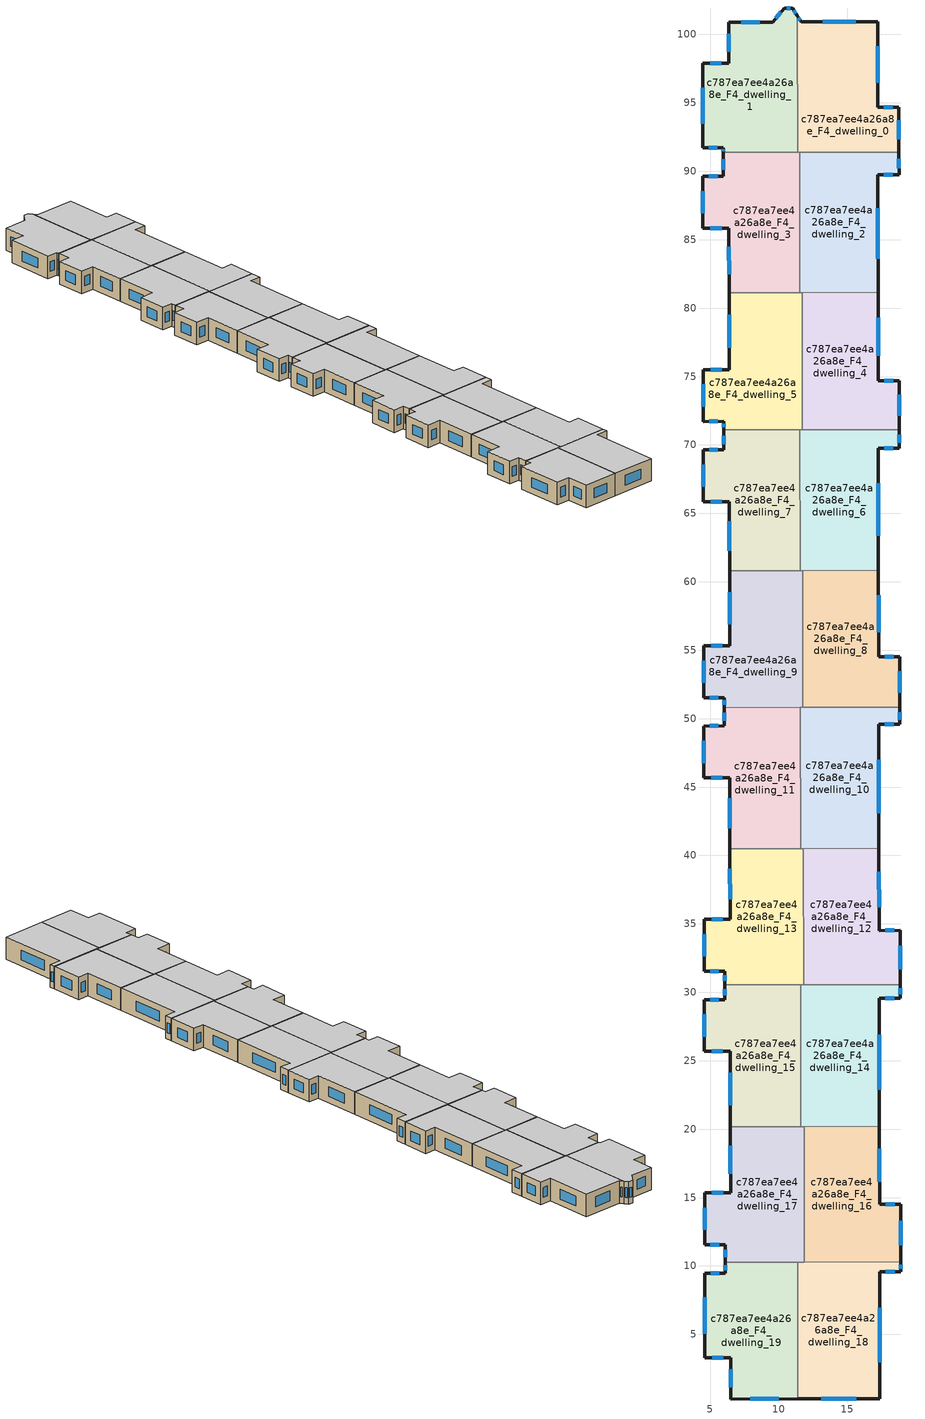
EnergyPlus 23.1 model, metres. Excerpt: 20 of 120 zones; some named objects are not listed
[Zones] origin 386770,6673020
c787ea7ee4a26a8e_F4_dwelling_0
 floor to c787ea7ee4a26a8e_F3_dwelling_0 (EU_floor_Construction): 17.23,100.93 17.24,94.68 18.79,94.68 18.8,91.4 11.39,91.39 11.37,101.36 11.64,100.92 z12
 wall outside (EU_wall_Construction): 18.8,91.4 18.79,94.68 17.24,94.68 17.23,100.93 11.64,100.92 11.37,101.36 z12:15
 wall to c787ea7ee4a26a8e_F4_dwelling_1 (EU_wall_Construction): 11.37,101.36 11.39,91.39 z12:15
 wall to c787ea7ee4a26a8e_F4_dwelling_2 (EU_wall_Construction): 11.54,91.39 18.8,91.4 z12:15
 wall to c787ea7ee4a26a8e_F4_dwelling_3 (EU_wall_Construction): 11.39,91.39 11.54,91.39 z12:15
 window (EU_Window_Construction): 17.24,96.47 17.24,99.14 / 18.35,94.68 17.69,94.68 / 18.8,92.34 18.79,93.74 / 11.56,101.04 11.45,101.24 / 15.63,100.93 13.24,100.92 z12.86:14.14
 ceiling to c787ea7ee4a26a8e_F5_dwelling_0 (EU_floor_Construction): 18.8,91.4 18.79,94.68 17.24,94.68 17.23,100.93 11.64,100.92 11.37,101.36 11.39,91.39 z15
c787ea7ee4a26a8e_F4_dwelling_1
 floor to c787ea7ee4a26a8e_F3_dwelling_1 (EU_floor_Construction): 11.03,101.93 11.37,101.36 11.39,91.39 5.96,91.38 5.96,91.71 4.46,91.71 4.45,97.89 6.35,97.89 6.34,100.91 9.56,100.88 10.42,101.93 z12
 wall outside (EU_wall_Construction): 11.37,101.36 11.03,101.93 10.42,101.93 9.56,100.88 6.34,100.91 6.35,97.89 4.45,97.89 4.46,91.71 5.96,91.71 5.96,91.38 z12:15
 wall to c787ea7ee4a26a8e_F4_dwelling_3 (EU_wall_Construction): 5.96,91.38 11.39,91.39 z12:15
 window (EU_Window_Construction): 5.96,91.62 5.96,91.47 / 4.89,91.71 5.53,91.71 / 4.45,96.12 4.46,93.48 / 5.81,97.89 4.99,97.89 / 6.35,100.05 6.35,98.75 / 8.64,100.89 7.26,100.9 / 10.17,101.63 9.8,101.18 / 10.85,101.93 10.59,101.93 / 11.27,101.52 11.12,101.77 z12.86:14.14
 ceiling to c787ea7ee4a26a8e_F5_dwelling_1 (EU_floor_Construction): 11.39,91.39 11.37,101.36 11.03,101.93 10.42,101.93 9.56,100.88 6.34,100.91 6.35,97.89 4.45,97.89 4.46,91.71 5.96,91.71 5.96,91.38 z15
c787ea7ee4a26a8e_F4_dwelling_10
 floor to c787ea7ee4a26a8e_F3_dwelling_10 (EU_floor_Construction): 18.86,50.83 18.87,49.58 17.32,49.57 17.33,40.51 11.61,40.5 11.59,50.82 11.78,50.82 z12
 wall outside (EU_wall_Construction): 17.33,40.51 17.32,49.57 18.87,49.58 18.86,50.83 z12:15
 wall to c787ea7ee4a26a8e_F4_dwelling_8 (EU_wall_Construction): 18.86,50.83 11.78,50.82 z12:15
 wall to c787ea7ee4a26a8e_F4_dwelling_11 (EU_wall_Construction): 11.59,50.82 11.61,40.5 z12:15
 wall to c787ea7ee4a26a8e_F4_dwelling_12 (EU_wall_Construction): 11.82,40.5 17.33,40.51 z12:15
 wall to c787ea7ee4a26a8e_F4_dwelling_9 (EU_wall_Construction): 11.78,50.82 11.59,50.82 z12:15
 wall to c787ea7ee4a26a8e_F4_dwelling_13 (EU_wall_Construction): 11.61,40.5 11.82,40.5 z12:15
 window (EU_Window_Construction): 18.87,49.93 18.87,50.47 / 17.76,49.57 18.42,49.57 / 17.33,43.1 17.32,46.98 z12.86:14.14
 ceiling to c787ea7ee4a26a8e_F5_dwelling_10 (EU_floor_Construction): 17.33,40.51 17.32,49.57 18.87,49.58 18.86,50.83 11.78,50.82 11.59,50.82 11.61,40.5 z15
c787ea7ee4a26a8e_F4_dwelling_11
 floor to c787ea7ee4a26a8e_F3_dwelling_11 (EU_floor_Construction): 11.59,50.82 11.61,40.5 6.45,40.49 6.44,45.67 4.54,45.67 4.53,49.46 6.03,49.46 6.03,50.81 z12
 wall outside (EU_wall_Construction): 6.03,50.81 6.03,49.46 4.53,49.46 4.54,45.67 6.44,45.67 6.45,40.49 z12:15
 wall to c787ea7ee4a26a8e_F4_dwelling_9 (EU_wall_Construction): 11.59,50.82 6.03,50.81 z12:15
 wall to c787ea7ee4a26a8e_F4_dwelling_13 (EU_wall_Construction): 6.45,40.49 11.61,40.5 z12:15
 window (EU_Window_Construction): 4.53,48.38 4.54,46.75 / 5.6,49.46 4.96,49.46 / 6.03,50.43 6.03,49.85 / 6.44,44.19 6.44,41.97 / 5.08,45.67 5.89,45.67 z12.86:14.14
 ceiling to c787ea7ee4a26a8e_F5_dwelling_11 (EU_floor_Construction): 11.61,40.5 11.59,50.82 6.03,50.81 6.03,49.46 4.53,49.46 4.54,45.67 6.44,45.67 6.45,40.49 z15
c787ea7ee4a26a8e_F4_dwelling_12
 floor to c787ea7ee4a26a8e_F3_dwelling_12 (EU_floor_Construction): 17.33,40.51 17.34,34.52 18.89,34.52 18.9,30.57 11.83,30.55 11.82,40.5 z12
 wall outside (EU_wall_Construction): 18.9,30.57 18.89,34.52 17.34,34.52 17.33,40.51 z12:15
 wall to c787ea7ee4a26a8e_F4_dwelling_13 (EU_wall_Construction): 11.82,40.5 11.83,30.55 z12:15
 wall to c787ea7ee4a26a8e_F4_dwelling_14 (EU_wall_Construction): 11.83,30.55 18.9,30.57 z12:15
 window (EU_Window_Construction): 18.45,34.52 17.78,34.52 / 18.9,31.7 18.89,33.39 / 17.34,36.23 17.33,38.8 z12.86:14.14
 ceiling to c787ea7ee4a26a8e_F5_dwelling_12 (EU_floor_Construction): 18.9,30.57 18.89,34.52 17.34,34.52 17.33,40.51 11.82,40.5 11.83,30.55 z15
c787ea7ee4a26a8e_F4_dwelling_13
 floor to c787ea7ee4a26a8e_F3_dwelling_13 (EU_floor_Construction): 11.82,40.5 11.83,30.55 6.06,30.54 6.06,31.55 4.56,31.55 4.55,35.33 6.45,35.34 6.45,40.49 z12
 wall outside (EU_wall_Construction): 6.45,40.49 6.45,35.34 4.55,35.33 4.56,31.55 6.06,31.55 6.06,30.54 z12:15
 wall to c787ea7ee4a26a8e_F4_dwelling_15 (EU_wall_Construction): 6.06,30.54 11.61,30.55 z12:15
 wall to c787ea7ee4a26a8e_F4_dwelling_14 (EU_wall_Construction): 11.61,30.55 11.83,30.55 z12:15
 window (EU_Window_Construction): 6.06,31.26 6.06,30.83 / 4.99,31.55 5.63,31.55 / 4.56,34.25 4.56,32.63 / 5.91,35.34 5.1,35.34 / 6.45,39.02 6.45,36.81 z12.86:14.14
 ceiling to c787ea7ee4a26a8e_F5_dwelling_13 (EU_floor_Construction): 11.83,30.55 11.82,40.5 6.45,40.49 6.45,35.34 4.55,35.33 4.56,31.55 6.06,31.55 6.06,30.54 z15
c787ea7ee4a26a8e_F4_dwelling_14
 floor to c787ea7ee4a26a8e_F3_dwelling_14 (EU_floor_Construction): 18.9,30.57 18.9,29.58 17.35,29.58 17.37,20.2 11.63,20.18 11.61,30.55 z12
 wall outside (EU_wall_Construction): 17.37,20.2 17.35,29.58 18.9,29.58 18.9,30.57 z12:15
 wall to c787ea7ee4a26a8e_F4_dwelling_15 (EU_wall_Construction): 11.61,30.55 11.63,20.18 z12:15
 wall to c787ea7ee4a26a8e_F4_dwelling_16 (EU_wall_Construction): 11.86,20.19 17.37,20.2 z12:15
 wall to c787ea7ee4a26a8e_F4_dwelling_17 (EU_wall_Construction): 11.63,20.18 11.86,20.19 z12:15
 window (EU_Window_Construction): 17.79,29.58 18.46,29.58 / 17.36,22.88 17.36,26.9 / 18.9,29.86 18.9,30.28 z12.86:14.14
 ceiling to c787ea7ee4a26a8e_F5_dwelling_14 (EU_floor_Construction): 17.37,20.2 17.35,29.58 18.9,29.58 18.9,30.57 11.61,30.55 11.63,20.18 z15
c787ea7ee4a26a8e_F4_dwelling_15
 floor to c787ea7ee4a26a8e_F3_dwelling_15 (EU_floor_Construction): 11.61,30.55 11.63,20.18 6.48,20.18 6.47,25.68 4.57,25.68 4.56,29.47 6.06,29.47 6.06,30.54 z12
 wall outside (EU_wall_Construction): 6.06,30.54 6.06,29.47 4.56,29.47 4.57,25.68 6.47,25.68 6.48,20.18 z12:15
 wall to c787ea7ee4a26a8e_F4_dwelling_17 (EU_wall_Construction): 6.48,20.18 11.63,20.18 z12:15
 window (EU_Window_Construction): 4.57,28.38 4.57,26.76 / 5.64,29.47 4.99,29.47 / 6.06,30.24 6.06,29.78 / 6.47,24.11 6.48,21.75 / 5.11,25.68 5.93,25.68 z12.86:14.14
 ceiling to c787ea7ee4a26a8e_F5_dwelling_15 (EU_floor_Construction): 11.63,20.18 11.61,30.55 6.06,30.54 6.06,29.47 4.56,29.47 4.57,25.68 6.47,25.68 6.48,20.18 z15
c787ea7ee4a26a8e_F4_dwelling_16
 floor to c787ea7ee4a26a8e_F3_dwelling_16 (EU_floor_Construction): 17.37,20.2 17.38,14.52 18.92,14.52 18.93,10.3 11.88,10.29 11.86,20.19 z12
 wall outside (EU_wall_Construction): 18.93,10.3 18.92,14.52 17.38,14.52 17.37,20.2 z12:15
 wall to c787ea7ee4a26a8e_F4_dwelling_17 (EU_wall_Construction): 11.86,20.19 11.88,10.29 z12:15
 wall to c787ea7ee4a26a8e_F4_dwelling_18 (EU_wall_Construction): 11.88,10.29 18.93,10.3 z12:15
 window (EU_Window_Construction): 18.48,14.52 17.82,14.52 / 18.93,11.51 18.93,13.32 / 17.37,16.14 17.37,18.57 z12.86:14.14
 ceiling to c787ea7ee4a26a8e_F5_dwelling_16 (EU_floor_Construction): 18.93,10.3 18.92,14.52 17.38,14.52 17.37,20.2 11.86,20.19 11.88,10.29 z15
c787ea7ee4a26a8e_F4_dwelling_17
 floor to c787ea7ee4a26a8e_F3_dwelling_17 (EU_floor_Construction): 11.86,20.19 11.88,10.29 6.09,10.28 6.09,11.55 4.59,11.55 4.59,15.34 6.49,15.34 6.48,20.18 z12
 wall outside (EU_wall_Construction): 6.48,20.18 6.49,15.34 4.59,15.34 4.59,11.55 6.09,11.55 6.09,10.28 z12:15
 wall to c787ea7ee4a26a8e_F4_dwelling_19 (EU_wall_Construction): 6.09,10.28 11.39,10.29 z12:15
 wall to c787ea7ee4a26a8e_F4_dwelling_18 (EU_wall_Construction): 11.39,10.29 11.88,10.29 z12:15
 window (EU_Window_Construction): 6.09,11.19 6.09,10.64 / 5.02,11.55 5.66,11.55 / 4.59,14.26 4.59,12.63 / 5.94,15.34 5.13,15.34 / 6.48,18.8 6.48,16.72 z12.86:14.14
 ceiling to c787ea7ee4a26a8e_F5_dwelling_17 (EU_floor_Construction): 11.88,10.29 11.86,20.19 6.48,20.18 6.49,15.34 4.59,15.34 4.59,11.55 6.09,11.55 6.09,10.28 z15
c787ea7ee4a26a8e_F4_dwelling_18
 floor to c787ea7ee4a26a8e_F3_dwelling_18 (EU_floor_Construction): 18.93,10.3 18.93,9.58 17.38,9.58 17.4,0.29 11.41,0.29 11.39,10.29 z12
 wall outside (EU_wall_Construction): 11.41,0.29 17.4,0.29 17.38,9.58 18.93,9.58 18.93,10.3 z12:15
 wall to c787ea7ee4a26a8e_F4_dwelling_19 (EU_wall_Construction): 11.39,10.29 11.41,0.29 z12:15
 window (EU_Window_Construction): 17.83,9.58 18.49,9.58 / 17.39,2.95 17.39,6.93 / 13.12,0.29 15.69,0.29 / 18.93,9.79 18.93,10.09 z12.86:14.14
 ceiling to c787ea7ee4a26a8e_F5_dwelling_18 (EU_floor_Construction): 17.4,0.29 17.38,9.58 18.93,9.58 18.93,10.3 11.39,10.29 11.41,0.29 z15
c787ea7ee4a26a8e_F4_dwelling_19
 floor to c787ea7ee4a26a8e_F3_dwelling_19 (EU_floor_Construction): 11.39,10.29 11.41,0.29 6.51,0.28 6.51,3.3 4.61,3.29 4.6,9.47 6.1,9.47 6.09,10.28 z12
 wall outside (EU_wall_Construction): 6.09,10.28 6.1,9.47 4.6,9.47 4.61,3.29 6.51,3.3 6.51,0.28 11.41,0.29 z12:15
 window (EU_Window_Construction): 4.6,7.71 4.6,5.06 / 5.67,9.47 5.03,9.47 / 6.1,10.05 6.1,9.7 / 7.91,0.28 10.01,0.28 / 6.51,2.43 6.51,1.14 / 5.15,3.29 5.96,3.3 z12.86:14.14
 ceiling to c787ea7ee4a26a8e_F5_dwelling_19 (EU_floor_Construction): 11.41,0.29 11.39,10.29 6.09,10.28 6.1,9.47 4.6,9.47 4.61,3.29 6.51,3.3 6.51,0.28 z15
c787ea7ee4a26a8e_F4_dwelling_2
 floor to c787ea7ee4a26a8e_F3_dwelling_2 (EU_floor_Construction): 18.8,91.4 18.8,89.74 17.25,89.74 17.27,81.15 11.56,81.14 11.54,91.39 z12
 wall outside (EU_wall_Construction): 17.27,81.15 17.25,89.74 18.8,89.74 18.8,91.4 z12:15
 wall to c787ea7ee4a26a8e_F4_dwelling_3 (EU_wall_Construction): 11.54,91.39 11.56,81.14 z12:15
 wall to c787ea7ee4a26a8e_F4_dwelling_4 (EU_wall_Construction): 11.73,81.14 17.27,81.15 z12:15
 wall to c787ea7ee4a26a8e_F4_dwelling_5 (EU_wall_Construction): 11.56,81.14 11.73,81.14 z12:15
 window (EU_Window_Construction): 17.69,89.74 18.36,89.74 / 17.26,83.6 17.26,87.29 / 18.8,90.22 18.8,90.93 z12.86:14.14
 ceiling to c787ea7ee4a26a8e_F5_dwelling_2 (EU_floor_Construction): 17.27,81.15 17.25,89.74 18.8,89.74 18.8,91.4 11.54,91.39 11.56,81.14 z15
c787ea7ee4a26a8e_F4_dwelling_3
 floor to c787ea7ee4a26a8e_F3_dwelling_3 (EU_floor_Construction): 11.54,91.39 11.56,81.14 6.38,81.13 6.37,85.84 4.47,85.84 4.46,89.63 5.96,89.63 5.96,91.38 z12
 wall outside (EU_wall_Construction): 5.96,91.38 5.96,89.63 4.46,89.63 4.47,85.84 6.37,85.84 6.38,81.13 z12:15
 wall to c787ea7ee4a26a8e_F4_dwelling_5 (EU_wall_Construction): 6.38,81.13 11.56,81.14 z12:15
 window (EU_Window_Construction): 4.47,88.55 4.47,86.92 / 5.54,89.63 4.89,89.63 / 5.96,90.88 5.96,90.13 / 6.37,84.5 6.38,82.48 / 5.01,85.84 5.83,85.84 z12.86:14.14
 ceiling to c787ea7ee4a26a8e_F5_dwelling_3 (EU_floor_Construction): 11.56,81.14 11.54,91.39 5.96,91.38 5.96,89.63 4.46,89.63 4.47,85.84 6.37,85.84 6.38,81.13 z15
c787ea7ee4a26a8e_F4_dwelling_4
 floor to c787ea7ee4a26a8e_F3_dwelling_4 (EU_floor_Construction): 17.27,81.15 17.28,74.69 18.83,74.69 18.83,71.13 11.74,71.12 11.72,81.14 z12
 wall outside (EU_wall_Construction): 18.83,71.13 18.83,74.69 17.28,74.69 17.27,81.15 z12:15
 wall to c787ea7ee4a26a8e_F4_dwelling_5 (EU_wall_Construction): 11.72,81.14 11.74,71.12 z12:15
 wall to c787ea7ee4a26a8e_F4_dwelling_6 (EU_wall_Construction): 11.74,71.12 18.83,71.13 z12:15
 window (EU_Window_Construction): 17.27,76.53 17.27,79.3 / 18.38,74.69 17.72,74.69 / 18.83,72.15 18.83,73.67 z12.86:14.14
 ceiling to c787ea7ee4a26a8e_F5_dwelling_4 (EU_floor_Construction): 18.83,71.13 18.83,74.69 17.28,74.69 17.27,81.15 11.72,81.14 11.74,71.12 z15
c787ea7ee4a26a8e_F4_dwelling_5
 floor to c787ea7ee4a26a8e_F3_dwelling_5 (EU_floor_Construction): 11.72,81.14 11.74,71.12 5.99,71.11 5.99,71.72 4.49,71.71 4.49,75.5 6.39,75.51 6.38,81.13 z12
 wall outside (EU_wall_Construction): 6.38,81.13 6.39,75.51 4.49,75.5 4.49,71.71 5.99,71.72 5.99,71.11 z12:15
 wall to c787ea7ee4a26a8e_F4_dwelling_7 (EU_wall_Construction): 5.99,71.11 11.56,71.12 z12:15
 wall to c787ea7ee4a26a8e_F4_dwelling_6 (EU_wall_Construction): 11.56,71.12 11.74,71.12 z12:15
 window (EU_Window_Construction): 4.92,71.72 5.57,71.72 / 4.49,74.42 4.49,72.8 / 5.84,75.51 5.03,75.51 / 6.38,79.52 6.38,77.11 / 5.99,71.54 5.99,71.28 z12.86:14.14
 ceiling to c787ea7ee4a26a8e_F5_dwelling_5 (EU_floor_Construction): 11.74,71.12 11.72,81.14 6.38,81.13 6.39,75.51 4.49,75.5 4.49,71.71 5.99,71.72 5.99,71.11 z15
c787ea7ee4a26a8e_F4_dwelling_6
 floor to c787ea7ee4a26a8e_F3_dwelling_6 (EU_floor_Construction): 18.83,71.13 18.83,69.75 17.28,69.75 17.3,60.83 11.58,60.82 11.56,71.12 z12
 wall outside (EU_wall_Construction): 17.3,60.83 17.28,69.75 18.83,69.75 18.83,71.13 z12:15
 wall to c787ea7ee4a26a8e_F4_dwelling_7 (EU_wall_Construction): 11.56,71.12 11.58,60.82 z12:15
 wall to c787ea7ee4a26a8e_F4_dwelling_8 (EU_wall_Construction): 11.76,60.82 17.3,60.83 z12:15
 wall to c787ea7ee4a26a8e_F4_dwelling_9 (EU_wall_Construction): 11.58,60.82 11.76,60.82 z12:15
 window (EU_Window_Construction): 17.73,69.75 18.39,69.75 / 17.29,63.38 17.29,67.2 / 18.83,70.14 18.83,70.74 z12.86:14.14
 ceiling to c787ea7ee4a26a8e_F5_dwelling_6 (EU_floor_Construction): 17.3,60.83 17.28,69.75 18.83,69.75 18.83,71.13 11.56,71.12 11.58,60.82 z15
c787ea7ee4a26a8e_F4_dwelling_7
 floor to c787ea7ee4a26a8e_F3_dwelling_7 (EU_floor_Construction): 11.56,71.12 11.58,60.82 6.41,60.81 6.4,65.85 4.5,65.85 4.5,69.64 6,69.64 5.99,71.11 z12
 wall outside (EU_wall_Construction): 5.99,71.11 6,69.64 4.5,69.64 4.5,65.85 6.4,65.85 6.41,60.81 z12:15
 wall to c787ea7ee4a26a8e_F4_dwelling_9 (EU_wall_Construction): 6.41,60.81 11.58,60.82 z12:15
 window (EU_Window_Construction): 4.5,68.55 4.5,66.93 / 5.57,69.64 4.93,69.64 / 6,70.69 6,70.06 / 6.41,64.41 6.41,62.25 / 5.05,65.85 5.86,65.85 z12.86:14.14
 ceiling to c787ea7ee4a26a8e_F5_dwelling_7 (EU_floor_Construction): 11.58,60.82 11.56,71.12 5.99,71.11 6,69.64 4.5,69.64 4.5,65.85 6.4,65.85 6.41,60.81 z15
c787ea7ee4a26a8e_F4_dwelling_8
 floor to c787ea7ee4a26a8e_F3_dwelling_8 (EU_floor_Construction): 17.3,60.83 17.31,54.51 18.86,54.51 18.86,50.83 11.78,50.82 11.77,60.82 z12
 wall outside (EU_wall_Construction): 18.86,50.83 18.86,54.51 17.31,54.51 17.3,60.83 z12:15
 wall to c787ea7ee4a26a8e_F4_dwelling_9 (EU_wall_Construction): 11.77,60.82 11.78,50.82 z12:15
 window (EU_Window_Construction): 18.42,54.51 17.75,54.51 / 18.86,51.89 18.86,53.46 / 17.31,56.32 17.3,59.02 z12.86:14.14
 ceiling to c787ea7ee4a26a8e_F5_dwelling_8 (EU_floor_Construction): 18.86,50.83 18.86,54.51 17.31,54.51 17.3,60.83 11.77,60.82 11.78,50.82 z15
c787ea7ee4a26a8e_F4_dwelling_9
 floor to c787ea7ee4a26a8e_F3_dwelling_9 (EU_floor_Construction): 11.77,60.82 11.78,50.82 6.03,50.81 6.03,51.54 4.53,51.54 4.52,55.33 6.42,55.33 6.41,60.81 z12
 wall outside (EU_wall_Construction): 6.41,60.81 6.42,55.33 4.52,55.33 4.53,51.54 6.03,51.54 6.03,50.81 z12:15
 window (EU_Window_Construction): 6.03,51.33 6.03,51.02 / 4.96,51.54 5.6,51.54 / 4.52,54.25 4.53,52.62 / 5.88,55.33 5.06,55.33 / 6.41,59.25 6.42,56.9 z12.86:14.14
 ceiling to c787ea7ee4a26a8e_F5_dwelling_9 (EU_floor_Construction): 11.78,50.82 11.77,60.82 6.41,60.81 6.42,55.33 4.52,55.33 4.53,51.54 6.03,51.54 6.03,50.81 z15
[Building]
EU S2 Campaign: North Axis=0; Terrain=City; Solar Distribution=FullExterior
[Site:Location]
Helsinki-Vantaa.AP: Latitude=60.317; Longitude=24.963; Time Zone=2; Elevation=54.6
[SizingPeriod:WeatherFileDays]
AnnualSizingPeriod: Begin Month=1; Begin Day of Month=1; End Month=12; End Day of Month=31; Day of Week for Start Day=Monday; Use Weather File Daylight Saving Period=No; Use Weather File Rain and Snow Indicators=No
[MATERIAL]
EU_InternalMass_Material: Roughness=MediumRough; Thickness=0.1; Conductivity=1; Density=1800; Specific Heat=900; Thermal Absorptance=0.9; Solar Absorptance=0.7; Visible Absorptance=0.7
[MATERIAL:NOMASS] Roughness=MediumRough; Thermal Absorptance=0.9; Solar Absorptance=0.7; Visible Absorptance=0.7
Name | Thermal Resistance
EU_wall_NoMass | 2.29768
EU_floor_NoMass | 2.06791
[WINDOWMATERIAL:SIMPLEGLAZINGSYSTEM]
EU_Window_SimpleGlazing: UFactor=2.12775; Solar Heat Gain Coefficient=0.7; Visible Transmittance=0.7
[CONSTRUCTION]
EU_wall_Construction: EU_wall_NoMass
EU_floor_Construction: EU_floor_NoMass
EU_Window_Construction: EU_Window_SimpleGlazing
EU_InternalMass_Construction: EU_InternalMass_Material
[ZONE] Type=1; Multiplier=1; Ceiling Height=autocalculate; Floor Area=autocalculate; Part of Total Floor Area=Yes
Name | Volume
c787ea7ee4a26a8e_F4_dwelling_0; c787ea7ee4a26a8e_F4_dwelling_18; c787ea7ee4a26a8e_F4_dwelling_5 | 183.059
c787ea7ee4a26a8e_F4_dwelling_1 | 183.047
c787ea7ee4a26a8e_F4_dwelling_10 | 183.073
c787ea7ee4a26a8e_F4_dwelling_11 | 183.042
c787ea7ee4a26a8e_F4_dwelling_12 | 183.049
c787ea7ee4a26a8e_F4_dwelling_13 | 183.056
c787ea7ee4a26a8e_F4_dwelling_14 | 183.06
c787ea7ee4a26a8e_F4_dwelling_15 | 183.078
c787ea7ee4a26a8e_F4_dwelling_16 | 183.072
c787ea7ee4a26a8e_F4_dwelling_17; c787ea7ee4a26a8e_F4_dwelling_6; c787ea7ee4a26a8e_F4_dwelling_7 | 183.051
c787ea7ee4a26a8e_F4_dwelling_19 | 183.057
c787ea7ee4a26a8e_F4_dwelling_2 | 183.034
c787ea7ee4a26a8e_F4_dwelling_3 | 183.075
c787ea7ee4a26a8e_F4_dwelling_4 | 183.066
c787ea7ee4a26a8e_F4_dwelling_8 | 183.086
c787ea7ee4a26a8e_F4_dwelling_9 | 183.045
[INTERNALMASS] Construction=EU_InternalMass_Construction
Name | Zone or ZoneList | Surface Area
c787ea7ee4a26a8e_F4_dwelling_0_EU_InternalMass | c787ea7ee4a26a8e_F4_dwelling_0 | 61.02
c787ea7ee4a26a8e_F4_dwelling_1_EU_InternalMass | c787ea7ee4a26a8e_F4_dwelling_1 | 61.0171
c787ea7ee4a26a8e_F4_dwelling_2_EU_InternalMass | c787ea7ee4a26a8e_F4_dwelling_2 | 61.0112
c787ea7ee4a26a8e_F4_dwelling_3_EU_InternalMass | c787ea7ee4a26a8e_F4_dwelling_3 | 61.0241
c787ea7ee4a26a8e_F4_dwelling_4_EU_InternalMass | c787ea7ee4a26a8e_F4_dwelling_4 | 61.0234
c787ea7ee4a26a8e_F4_dwelling_5_EU_InternalMass | c787ea7ee4a26a8e_F4_dwelling_5 | 61.0189
c787ea7ee4a26a8e_F4_dwelling_6_EU_InternalMass | c787ea7ee4a26a8e_F4_dwelling_6 | 61.0182
c787ea7ee4a26a8e_F4_dwelling_7_EU_InternalMass | c787ea7ee4a26a8e_F4_dwelling_7 | 61.0166
c787ea7ee4a26a8e_F4_dwelling_8_EU_InternalMass | c787ea7ee4a26a8e_F4_dwelling_8 | 61.0287
c787ea7ee4a26a8e_F4_dwelling_9_EU_InternalMass | c787ea7ee4a26a8e_F4_dwelling_9 | 61.0157
c787ea7ee4a26a8e_F4_dwelling_10_EU_InternalMass | c787ea7ee4a26a8e_F4_dwelling_10 | 61.0269
c787ea7ee4a26a8e_F4_dwelling_11_EU_InternalMass | c787ea7ee4a26a8e_F4_dwelling_11 | 61.0147
c787ea7ee4a26a8e_F4_dwelling_12_EU_InternalMass | c787ea7ee4a26a8e_F4_dwelling_12 | 61.0157
c787ea7ee4a26a8e_F4_dwelling_13_EU_InternalMass | c787ea7ee4a26a8e_F4_dwelling_13 | 61.0181
c787ea7ee4a26a8e_F4_dwelling_14_EU_InternalMass | c787ea7ee4a26a8e_F4_dwelling_14 | 61.0177
c787ea7ee4a26a8e_F4_dwelling_15_EU_InternalMass | c787ea7ee4a26a8e_F4_dwelling_15 | 61.0261
c787ea7ee4a26a8e_F4_dwelling_16_EU_InternalMass | c787ea7ee4a26a8e_F4_dwelling_16 | 61.0246
c787ea7ee4a26a8e_F4_dwelling_17_EU_InternalMass | c787ea7ee4a26a8e_F4_dwelling_17 | 61.0175
c787ea7ee4a26a8e_F4_dwelling_18_EU_InternalMass | c787ea7ee4a26a8e_F4_dwelling_18 | 61.0214
c787ea7ee4a26a8e_F4_dwelling_19_EU_InternalMass | c787ea7ee4a26a8e_F4_dwelling_19 | 61.0203
[OTHEREQUIPMENT] Fuel Type=Electricity; Design Level Calculation Method=Watts/Area; Power per Zone Floor Area=1; Fraction Latent=0; Fraction Radiant=0; Fraction Lost=0; Carbon Dioxide Generation Rate=0; EndUse Subcategory=EU_Step8_InternalGains
Name | Zone or ZoneList or Space or SpaceList | Schedule
EU_Step8_InternalGain_c787ea7ee4a26a8e_F4_dwelling_0_f000 | c787ea7ee4a26a8e_F4_dwelling_0 | EU_Step8_GainSchedule_c787ea7ee4a26a8e_F4_dwelling_0_f000
EU_Step8_InternalGain_c787ea7ee4a26a8e_F4_dwelling_1_f000 | c787ea7ee4a26a8e_F4_dwelling_1 | EU_Step8_GainSchedule_c787ea7ee4a26a8e_F4_dwelling_1_f000
EU_Step8_InternalGain_c787ea7ee4a26a8e_F4_dwelling_2_f000 | c787ea7ee4a26a8e_F4_dwelling_2 | EU_Step8_GainSchedule_c787ea7ee4a26a8e_F4_dwelling_2_f000
EU_Step8_InternalGain_c787ea7ee4a26a8e_F4_dwelling_3_f000 | c787ea7ee4a26a8e_F4_dwelling_3 | EU_Step8_GainSchedule_c787ea7ee4a26a8e_F4_dwelling_3_f000
EU_Step8_InternalGain_c787ea7ee4a26a8e_F4_dwelling_4_f000 | c787ea7ee4a26a8e_F4_dwelling_4 | EU_Step8_GainSchedule_c787ea7ee4a26a8e_F4_dwelling_4_f000
EU_Step8_InternalGain_c787ea7ee4a26a8e_F4_dwelling_5_f000 | c787ea7ee4a26a8e_F4_dwelling_5 | EU_Step8_GainSchedule_c787ea7ee4a26a8e_F4_dwelling_5_f000
EU_Step8_InternalGain_c787ea7ee4a26a8e_F4_dwelling_6_f000 | c787ea7ee4a26a8e_F4_dwelling_6 | EU_Step8_GainSchedule_c787ea7ee4a26a8e_F4_dwelling_6_f000
EU_Step8_InternalGain_c787ea7ee4a26a8e_F4_dwelling_7_f000 | c787ea7ee4a26a8e_F4_dwelling_7 | EU_Step8_GainSchedule_c787ea7ee4a26a8e_F4_dwelling_7_f000
EU_Step8_InternalGain_c787ea7ee4a26a8e_F4_dwelling_8_f000 | c787ea7ee4a26a8e_F4_dwelling_8 | EU_Step8_GainSchedule_c787ea7ee4a26a8e_F4_dwelling_8_f000
EU_Step8_InternalGain_c787ea7ee4a26a8e_F4_dwelling_9_f000 | c787ea7ee4a26a8e_F4_dwelling_9 | EU_Step8_GainSchedule_c787ea7ee4a26a8e_F4_dwelling_9_f000
EU_Step8_InternalGain_c787ea7ee4a26a8e_F4_dwelling_10_f000 | c787ea7ee4a26a8e_F4_dwelling_10 | EU_Step8_GainSchedule_c787ea7ee4a26a8e_F4_dwelling_10_f000
EU_Step8_InternalGain_c787ea7ee4a26a8e_F4_dwelling_11_f000 | c787ea7ee4a26a8e_F4_dwelling_11 | EU_Step8_GainSchedule_c787ea7ee4a26a8e_F4_dwelling_11_f000
EU_Step8_InternalGain_c787ea7ee4a26a8e_F4_dwelling_12_f000 | c787ea7ee4a26a8e_F4_dwelling_12 | EU_Step8_GainSchedule_c787ea7ee4a26a8e_F4_dwelling_12_f000
EU_Step8_InternalGain_c787ea7ee4a26a8e_F4_dwelling_13_f000 | c787ea7ee4a26a8e_F4_dwelling_13 | EU_Step8_GainSchedule_c787ea7ee4a26a8e_F4_dwelling_13_f000
EU_Step8_InternalGain_c787ea7ee4a26a8e_F4_dwelling_14_f000 | c787ea7ee4a26a8e_F4_dwelling_14 | EU_Step8_GainSchedule_c787ea7ee4a26a8e_F4_dwelling_14_f000
EU_Step8_InternalGain_c787ea7ee4a26a8e_F4_dwelling_15_f000 | c787ea7ee4a26a8e_F4_dwelling_15 | EU_Step8_GainSchedule_c787ea7ee4a26a8e_F4_dwelling_15_f000
EU_Step8_InternalGain_c787ea7ee4a26a8e_F4_dwelling_16_f000 | c787ea7ee4a26a8e_F4_dwelling_16 | EU_Step8_GainSchedule_c787ea7ee4a26a8e_F4_dwelling_16_f000
EU_Step8_InternalGain_c787ea7ee4a26a8e_F4_dwelling_17_f000 | c787ea7ee4a26a8e_F4_dwelling_17 | EU_Step8_GainSchedule_c787ea7ee4a26a8e_F4_dwelling_17_f000
EU_Step8_InternalGain_c787ea7ee4a26a8e_F4_dwelling_18_f000 | c787ea7ee4a26a8e_F4_dwelling_18 | EU_Step8_GainSchedule_c787ea7ee4a26a8e_F4_dwelling_18_f000
EU_Step8_InternalGain_c787ea7ee4a26a8e_F4_dwelling_19_f000 | c787ea7ee4a26a8e_F4_dwelling_19 | EU_Step8_GainSchedule_c787ea7ee4a26a8e_F4_dwelling_19_f000
[ZONEVENTILATION:DESIGNFLOWRATE] Schedule=EU_AlwaysOn; Design Flow Rate Calculation Method=AirChanges/Hour; Air Changes per Hour=0.580295; Ventilation Type=Natural; Fan Pressure Rise=0; Fan Total Efficiency=1; Constant Term Coefficient=1; Temperature Term Coefficient=0; Velocity Term Coefficient=0; Velocity Squared Term Coefficient=0; Minimum Indoor Temperature=-100; Maximum Indoor Temperature=100; Delta Temperature=-100; Minimum Outdoor Temperature=-100; Maximum Outdoor Temperature=100; Maximum Wind Speed=40
Name | Zone or ZoneList or Space or SpaceList
EU_ConstantAir_c787ea7ee4a26a8e_F4_dwelling_0 | c787ea7ee4a26a8e_F4_dwelling_0
EU_ConstantAir_c787ea7ee4a26a8e_F4_dwelling_1 | c787ea7ee4a26a8e_F4_dwelling_1
EU_ConstantAir_c787ea7ee4a26a8e_F4_dwelling_2 | c787ea7ee4a26a8e_F4_dwelling_2
EU_ConstantAir_c787ea7ee4a26a8e_F4_dwelling_3 | c787ea7ee4a26a8e_F4_dwelling_3
EU_ConstantAir_c787ea7ee4a26a8e_F4_dwelling_4 | c787ea7ee4a26a8e_F4_dwelling_4
EU_ConstantAir_c787ea7ee4a26a8e_F4_dwelling_5 | c787ea7ee4a26a8e_F4_dwelling_5
EU_ConstantAir_c787ea7ee4a26a8e_F4_dwelling_6 | c787ea7ee4a26a8e_F4_dwelling_6
EU_ConstantAir_c787ea7ee4a26a8e_F4_dwelling_7 | c787ea7ee4a26a8e_F4_dwelling_7
EU_ConstantAir_c787ea7ee4a26a8e_F4_dwelling_8 | c787ea7ee4a26a8e_F4_dwelling_8
EU_ConstantAir_c787ea7ee4a26a8e_F4_dwelling_9 | c787ea7ee4a26a8e_F4_dwelling_9
EU_ConstantAir_c787ea7ee4a26a8e_F4_dwelling_10 | c787ea7ee4a26a8e_F4_dwelling_10
EU_ConstantAir_c787ea7ee4a26a8e_F4_dwelling_11 | c787ea7ee4a26a8e_F4_dwelling_11
EU_ConstantAir_c787ea7ee4a26a8e_F4_dwelling_12 | c787ea7ee4a26a8e_F4_dwelling_12
EU_ConstantAir_c787ea7ee4a26a8e_F4_dwelling_13 | c787ea7ee4a26a8e_F4_dwelling_13
EU_ConstantAir_c787ea7ee4a26a8e_F4_dwelling_14 | c787ea7ee4a26a8e_F4_dwelling_14
EU_ConstantAir_c787ea7ee4a26a8e_F4_dwelling_15 | c787ea7ee4a26a8e_F4_dwelling_15
EU_ConstantAir_c787ea7ee4a26a8e_F4_dwelling_16 | c787ea7ee4a26a8e_F4_dwelling_16
EU_ConstantAir_c787ea7ee4a26a8e_F4_dwelling_17 | c787ea7ee4a26a8e_F4_dwelling_17
EU_ConstantAir_c787ea7ee4a26a8e_F4_dwelling_18 | c787ea7ee4a26a8e_F4_dwelling_18
EU_ConstantAir_c787ea7ee4a26a8e_F4_dwelling_19 | c787ea7ee4a26a8e_F4_dwelling_19
[HVACTEMPLATE:ZONE:IDEALLOADSAIRSYSTEM] System Availability Schedule=EU_AlwaysOn; Maximum Heating Supply Air Temperature=50; Minimum Cooling Supply Air Temperature=13; Maximum Heating Supply Air Humidity Ratio=0.0156; Minimum Cooling Supply Air Humidity Ratio=0.0077; Heating Limit=NoLimit; Cooling Limit=NoLimit; Heating Availability Schedule=EU_AlwaysOn; Cooling Availability Schedule=EU_CoolingOff; Dehumidification Control Type=ConstantSensibleHeatRatio; Cooling Sensible Heat Ratio=0.7; Dehumidification Setpoint=60; Humidification Control Type=None; Humidification Setpoint=30; Outdoor Air Method=None; Outdoor Air Flow Rate per Person=0.00944; Outdoor Air Flow Rate per Zone Floor Area=0; Outdoor Air Flow Rate per Zone=0; Demand Controlled Ventilation Type=None; Outdoor Air Economizer Type=NoEconomizer; Heat Recovery Type=None; Sensible Heat Recovery Effectiveness=0.7; Latent Heat Recovery Effectiveness=0.65
Name | Template Thermostat
c787ea7ee4a26a8e_F4_dwelling_0 | EU_HeatOnly_c787ea7ee4a26a8e_F4_dwelling_0
c787ea7ee4a26a8e_F4_dwelling_1 | EU_HeatOnly_c787ea7ee4a26a8e_F4_dwelling_1
c787ea7ee4a26a8e_F4_dwelling_2 | EU_HeatOnly_c787ea7ee4a26a8e_F4_dwelling_2
c787ea7ee4a26a8e_F4_dwelling_3 | EU_HeatOnly_c787ea7ee4a26a8e_F4_dwelling_3
c787ea7ee4a26a8e_F4_dwelling_4 | EU_HeatOnly_c787ea7ee4a26a8e_F4_dwelling_4
c787ea7ee4a26a8e_F4_dwelling_5 | EU_HeatOnly_c787ea7ee4a26a8e_F4_dwelling_5
c787ea7ee4a26a8e_F4_dwelling_6 | EU_HeatOnly_c787ea7ee4a26a8e_F4_dwelling_6
c787ea7ee4a26a8e_F4_dwelling_7 | EU_HeatOnly_c787ea7ee4a26a8e_F4_dwelling_7
c787ea7ee4a26a8e_F4_dwelling_8 | EU_HeatOnly_c787ea7ee4a26a8e_F4_dwelling_8
c787ea7ee4a26a8e_F4_dwelling_9 | EU_HeatOnly_c787ea7ee4a26a8e_F4_dwelling_9
c787ea7ee4a26a8e_F4_dwelling_10 | EU_HeatOnly_c787ea7ee4a26a8e_F4_dwelling_10
c787ea7ee4a26a8e_F4_dwelling_11 | EU_HeatOnly_c787ea7ee4a26a8e_F4_dwelling_11
c787ea7ee4a26a8e_F4_dwelling_12 | EU_HeatOnly_c787ea7ee4a26a8e_F4_dwelling_12
c787ea7ee4a26a8e_F4_dwelling_13 | EU_HeatOnly_c787ea7ee4a26a8e_F4_dwelling_13
c787ea7ee4a26a8e_F4_dwelling_14 | EU_HeatOnly_c787ea7ee4a26a8e_F4_dwelling_14
c787ea7ee4a26a8e_F4_dwelling_15 | EU_HeatOnly_c787ea7ee4a26a8e_F4_dwelling_15
c787ea7ee4a26a8e_F4_dwelling_16 | EU_HeatOnly_c787ea7ee4a26a8e_F4_dwelling_16
c787ea7ee4a26a8e_F4_dwelling_17 | EU_HeatOnly_c787ea7ee4a26a8e_F4_dwelling_17
c787ea7ee4a26a8e_F4_dwelling_18 | EU_HeatOnly_c787ea7ee4a26a8e_F4_dwelling_18
c787ea7ee4a26a8e_F4_dwelling_19 | EU_HeatOnly_c787ea7ee4a26a8e_F4_dwelling_19
[SIZING:ZONE] Zone Cooling Design Supply Air Temperature Input Method=SupplyAirTemperature; Zone Cooling Design Supply Air Temperature=13; Zone Heating Design Supply Air Temperature Input Method=SupplyAirTemperature; Zone Heating Design Supply Air Temperature=50; Zone Cooling Design Supply Air Humidity Ratio=0.008; Zone Heating Design Supply Air Humidity Ratio=0.008; Cooling Design Air Flow Method=DesignDay; Cooling Design Air Flow Rate=0; Cooling Minimum Air Flow per Zone Floor Area=0.000762; Cooling Minimum Air Flow=0; Cooling Minimum Air Flow Fraction=0.2; Heating Design Air Flow Method=DesignDay; Heating Design Air Flow Rate=0; Heating Maximum Air Flow per Zone Floor Area=0.002032; Heating Maximum Air Flow=0.141576; Heating Maximum Air Flow Fraction=0.3; Account for Dedicated Outdoor Air System=No; Dedicated Outdoor Air System Control Strategy=NeutralSupplyAir; Dedicated Outdoor Air Low Setpoint Temperature for Design=autosize; Dedicated Outdoor Air High Setpoint Temperature for Design=autosize; Zone Load Sizing Method=Sensible Load Only No Latent Load; Zone Latent Cooling Design Supply Air Humidity Ratio Input Method=HumidityRatioDifference; Zone Cooling Design Supply Air Humidity Ratio Difference=0.005; Zone Latent Heating Design Supply Air Humidity Ratio Input Method=HumidityRatioDifference; Zone Humidification Design Supply Air Humidity Ratio Difference=0.005
c787ea7ee4a26a8e_F4_dwelling_0; c787ea7ee4a26a8e_F4_dwelling_1; c787ea7ee4a26a8e_F4_dwelling_2; c787ea7ee4a26a8e_F4_dwelling_3; c787ea7ee4a26a8e_F4_dwelling_4; c787ea7ee4a26a8e_F4_dwelling_5; c787ea7ee4a26a8e_F4_dwelling_6; c787ea7ee4a26a8e_F4_dwelling_7; c787ea7ee4a26a8e_F4_dwelling_8; c787ea7ee4a26a8e_F4_dwelling_9; c787ea7ee4a26a8e_F4_dwelling_10; c787ea7ee4a26a8e_F4_dwelling_11; c787ea7ee4a26a8e_F4_dwelling_12; c787ea7ee4a26a8e_F4_dwelling_13; c787ea7ee4a26a8e_F4_dwelling_14; c787ea7ee4a26a8e_F4_dwelling_15; c787ea7ee4a26a8e_F4_dwelling_16; c787ea7ee4a26a8e_F4_dwelling_17; c787ea7ee4a26a8e_F4_dwelling_18; c787ea7ee4a26a8e_F4_dwelling_19
[SCHEDULE:CONSTANT]
Name | Hourly Value
EU_AlwaysOn | 1
EU_CoolingOff | 0
[SCHEDULE:FILE] Column Number=1; Rows to Skip at Top=0; Number of Hours of Data=8760; Column Separator=Comma; Interpolate to Timestep=No; Minutes per Item=60; Adjust Schedule for Daylight Savings=Yes
Name | File
EU_Step8_GainSchedule_c787ea7ee4a26a8e_F4_dwelling_0_f000 | ../../schedules/c787ea7ee4a26a8e/c787ea7ee4a26a8e_F4_dwelling_0_f000_gain.csv
EU_Step8_GainSchedule_c787ea7ee4a26a8e_F4_dwelling_1_f000 | ../../schedules/c787ea7ee4a26a8e/c787ea7ee4a26a8e_F4_dwelling_1_f000_gain.csv
EU_Step8_GainSchedule_c787ea7ee4a26a8e_F4_dwelling_2_f000 | ../../schedules/c787ea7ee4a26a8e/c787ea7ee4a26a8e_F4_dwelling_2_f000_gain.csv
EU_Step8_GainSchedule_c787ea7ee4a26a8e_F4_dwelling_3_f000 | ../../schedules/c787ea7ee4a26a8e/c787ea7ee4a26a8e_F4_dwelling_3_f000_gain.csv
EU_Step8_GainSchedule_c787ea7ee4a26a8e_F4_dwelling_4_f000 | ../../schedules/c787ea7ee4a26a8e/c787ea7ee4a26a8e_F4_dwelling_4_f000_gain.csv
EU_Step8_GainSchedule_c787ea7ee4a26a8e_F4_dwelling_5_f000 | ../../schedules/c787ea7ee4a26a8e/c787ea7ee4a26a8e_F4_dwelling_5_f000_gain.csv
EU_Step8_GainSchedule_c787ea7ee4a26a8e_F4_dwelling_6_f000 | ../../schedules/c787ea7ee4a26a8e/c787ea7ee4a26a8e_F4_dwelling_6_f000_gain.csv
EU_Step8_GainSchedule_c787ea7ee4a26a8e_F4_dwelling_7_f000 | ../../schedules/c787ea7ee4a26a8e/c787ea7ee4a26a8e_F4_dwelling_7_f000_gain.csv
EU_Step8_GainSchedule_c787ea7ee4a26a8e_F4_dwelling_8_f000 | ../../schedules/c787ea7ee4a26a8e/c787ea7ee4a26a8e_F4_dwelling_8_f000_gain.csv
EU_Step8_GainSchedule_c787ea7ee4a26a8e_F4_dwelling_9_f000 | ../../schedules/c787ea7ee4a26a8e/c787ea7ee4a26a8e_F4_dwelling_9_f000_gain.csv
EU_Step8_GainSchedule_c787ea7ee4a26a8e_F4_dwelling_10_f000 | ../../schedules/c787ea7ee4a26a8e/c787ea7ee4a26a8e_F4_dwelling_10_f000_gain.csv
EU_Step8_GainSchedule_c787ea7ee4a26a8e_F4_dwelling_11_f000 | ../../schedules/c787ea7ee4a26a8e/c787ea7ee4a26a8e_F4_dwelling_11_f000_gain.csv
EU_Step8_GainSchedule_c787ea7ee4a26a8e_F4_dwelling_12_f000 | ../../schedules/c787ea7ee4a26a8e/c787ea7ee4a26a8e_F4_dwelling_12_f000_gain.csv
EU_Step8_GainSchedule_c787ea7ee4a26a8e_F4_dwelling_13_f000 | ../../schedules/c787ea7ee4a26a8e/c787ea7ee4a26a8e_F4_dwelling_13_f000_gain.csv
EU_Step8_GainSchedule_c787ea7ee4a26a8e_F4_dwelling_14_f000 | ../../schedules/c787ea7ee4a26a8e/c787ea7ee4a26a8e_F4_dwelling_14_f000_gain.csv
EU_Step8_GainSchedule_c787ea7ee4a26a8e_F4_dwelling_15_f000 | ../../schedules/c787ea7ee4a26a8e/c787ea7ee4a26a8e_F4_dwelling_15_f000_gain.csv
EU_Step8_GainSchedule_c787ea7ee4a26a8e_F4_dwelling_16_f000 | ../../schedules/c787ea7ee4a26a8e/c787ea7ee4a26a8e_F4_dwelling_16_f000_gain.csv
EU_Step8_GainSchedule_c787ea7ee4a26a8e_F4_dwelling_17_f000 | ../../schedules/c787ea7ee4a26a8e/c787ea7ee4a26a8e_F4_dwelling_17_f000_gain.csv
EU_Step8_GainSchedule_c787ea7ee4a26a8e_F4_dwelling_18_f000 | ../../schedules/c787ea7ee4a26a8e/c787ea7ee4a26a8e_F4_dwelling_18_f000_gain.csv
EU_Step8_GainSchedule_c787ea7ee4a26a8e_F4_dwelling_19_f000 | ../../schedules/c787ea7ee4a26a8e/c787ea7ee4a26a8e_F4_dwelling_19_f000_gain.csv
